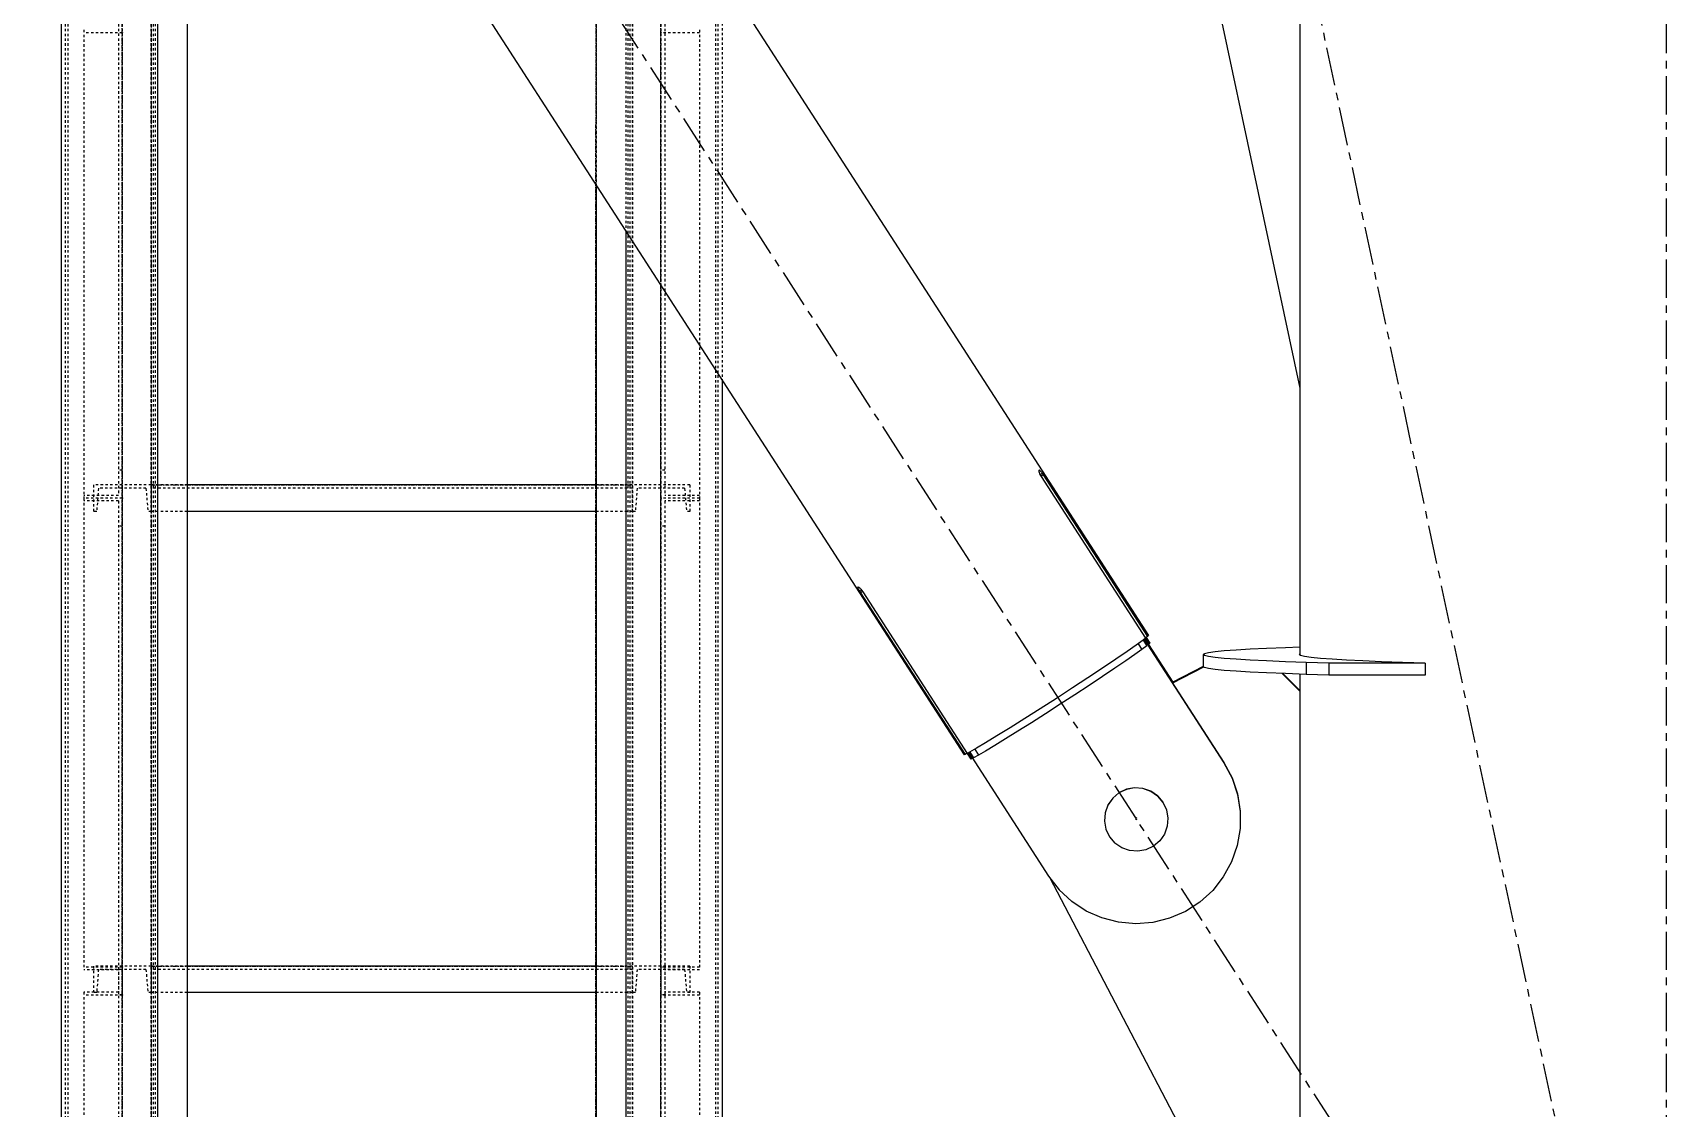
# Model space of a CAD drawing. Header units: millimetres. Extents: x 5143 to 30813, y 232 to 21408.
# Drawn here: x 12030.4 to 12370, y 9290.6 to 9514.1 of the extents above; entities that cross this region are included whole.
import ezdxf

# ---------------------------------------------------------------- set-up
doc = ezdxf.new("R2010")
doc.units = ezdxf.units.MM
doc.header["$LTSCALE"] = 0.25
for name, pattern in [('CENTER', [50.8, 31.75, -6.35, 6.35, -6.35]), ('XKITLINE00', [0]), ('XKITLINE02', [4, 2, -2]), ('XKITLINE03', [6, 3, -1, 1, -1])]:
    doc.linetypes.add(name, pattern=pattern)

msp = doc.modelspace()

# ---------------------------------------------------------------- linework, layer by layer
at = {"color": 8, "linetype": 'CENTER'}
for p, q in [((12370, 8951.04), (12370, 10620.27)), ((12370, 9180.27), (11840, 10000.27)), ((12370, 9180.27), (12196.44, 9993.5)), ((12259.8, 9350.61), (12259.8, 9350.94))]:
    msp.add_line(p, q, dxfattribs=at)
at = {"color": 8, "linetype": 'XKITLINE00'}
for p, q in [((12293.8, 9961.74), (12293.8, 9384.79)), ((11985.99, 9816.48), (12262.38, 9388.86)), ((11947.61, 9791.69), (12224, 9364.07)), ((12263.9, 9580.28), (12293.8, 9440.21)), ((12239.59, 9423.22), (12239.54, 9423.12)), ((12239.54, 9423.12), (12239.54, 9422.95)), ((12239.54, 9422.95), (12239.59, 9422.72)), ((12239.67, 9423.23), (12239.59, 9423.22)), ((12239.59, 9422.72), (12239.69, 9422.44)), ((12239.78, 9423.14), (12239.68, 9423.23)), ((12239.69, 9422.44), (12239.84, 9422.15)), ((12239.78, 9423.14), (12239.92, 9422.99)), ((12240.27, 9422.51), (12239.81, 9422.21)), ((12239.84, 9422.15), (12240.02, 9421.85)), ((12239.92, 9422.99), (12240.08, 9422.77)), ((12240.46, 9422.22), (12239.98, 9421.9)), ((12240.02, 9421.85), (12261.72, 9388.26)), ((12240.08, 9422.77), (12240.27, 9422.51)), ((12240.27, 9422.51), (12240.46, 9422.22)), ((12240.46, 9422.22), (12262.17, 9388.63)), ((12201.91, 9398.89), (12201.87, 9398.82)), ((12201.87, 9398.81), (12201.92, 9398.7)), ((12202.02, 9398.89), (12201.91, 9398.89)), ((12201.92, 9398.7), (12202.02, 9398.51)), ((12202.16, 9398.81), (12202.02, 9398.89)), ((12202.02, 9398.51), (12202.15, 9398.27)), ((12202.15, 9398.27), (12202.32, 9398)), ((12202.34, 9398.67), (12202.16, 9398.81)), ((12202.71, 9398.25), (12202.32, 9398)), ((12202.32, 9398), (12202.5, 9397.7)), ((12202.34, 9398.67), (12202.54, 9398.46)), ((12202.91, 9397.97), (12202.5, 9397.7)), ((12202.5, 9397.7), (12224.21, 9364.12)), ((12202.54, 9398.46), (12202.75, 9398.2)), ((12202.75, 9398.2), (12202.95, 9397.91)), ((12202.95, 9397.91), (12224.66, 9364.33)), ((12261.23, 9387.87), (12259.81, 9386.85)), ((12260.2, 9387.13), (12260.99, 9385.9)), ((12261.22, 9387.87), (12262, 9386.66)), ((12261.72, 9388.26), (12261.23, 9387.87)), ((12261.44, 9388.04), (12278.02, 9362.38)), ((12261.47, 9388.06), (12278.02, 9362.45)), ((12261.67, 9388.22), (12262.45, 9387.03)), ((12262.17, 9388.63), (12261.69, 9388.32)), ((12261.78, 9388.38), (12262.57, 9387.15)), ((12261.84, 9388.42), (12262.61, 9387.22)), ((12262.38, 9388.86), (12262.17, 9388.63)), ((12262.45, 9387.03), (12262.23, 9386.89)), ((12262.31, 9386.94), (12267.38, 9379.1)), ((12262.35, 9386.96), (12267.41, 9379.12)), ((12262.57, 9387.15), (12262.45, 9387.03)), ((12262.61, 9387.22), (12262.57, 9387.15)), ((12255.53, 9383.9), (12252.79, 9382.06)), ((12257.63, 9383.55), (12255.38, 9382.02)), ((12257.89, 9385.51), (12255.53, 9383.9)), ((12259.52, 9384.86), (12257.63, 9383.55)), ((12259.81, 9386.85), (12257.89, 9385.51)), ((12260.99, 9385.9), (12259.52, 9384.86)), ((12262, 9386.66), (12260.99, 9385.9)), ((12273.97, 9385.05), (12273.7, 9384.86)), ((12273.7, 9384.86), (12273.7, 9382.36)), ((12273.97, 9384.66), (12273.7, 9384.86)), ((12274.8, 9385.25), (12273.97, 9385.05)), ((12274.8, 9384.47), (12273.97, 9384.66)), ((12276.18, 9385.44), (12274.8, 9385.25)), ((12276.18, 9384.27), (12274.8, 9384.47)), ((12278.1, 9385.63), (12276.18, 9385.44)), ((12278.1, 9384.09), (12276.18, 9384.27)), ((12280.54, 9385.81), (12278.1, 9385.63)), ((12280.54, 9383.9), (12278.1, 9384.09)), ((12283.48, 9385.99), (12280.54, 9385.81)), ((12283.48, 9383.73), (12280.54, 9383.9)), ((12286.91, 9386.15), (12283.48, 9385.99)), ((12286.91, 9383.56), (12283.48, 9383.73)), ((12290.8, 9386.31), (12286.91, 9386.15)), ((12290.8, 9383.4), (12286.91, 9383.56)), ((12293.8, 9386.41), (12290.8, 9386.31)), ((12293.8, 9384.93), (12293.7, 9384.86)), ((12293.97, 9384.66), (12293.7, 9384.86)), ((12294.8, 9384.47), (12293.97, 9384.66)), ((12296.18, 9384.27), (12294.8, 9384.47)), ((12298.1, 9384.09), (12296.18, 9384.27)), ((12300.54, 9383.9), (12298.1, 9384.09)), ((12303.48, 9383.73), (12300.54, 9383.9)), ((12306.91, 9383.56), (12303.48, 9383.73)), ((12310.8, 9383.4), (12306.91, 9383.56)), ((12252.79, 9382.06), (12249.75, 9380.05)), ((12252.81, 9380.3), (12250.01, 9378.45)), ((12255.38, 9382.02), (12252.81, 9380.3)), ((12273.7, 9382.38), (12267.29, 9379.06)), ((12273.8, 9382.28), (12267.37, 9378.95)), ((12273.8, 9382.29), (12273.7, 9382.36)), ((12273.8, 9382.29), (12273.8, 9382.28)), ((12273.8, 9382.28), (12273.8, 9382.28)), ((12273.97, 9382.16), (12273.8, 9382.28)), ((12274.8, 9381.97), (12273.97, 9382.16)), ((12276.18, 9381.77), (12274.8, 9381.97)), ((12278.1, 9381.59), (12276.18, 9381.77)), ((12280.54, 9381.41), (12278.1, 9381.59)), ((12283.48, 9381.23), (12280.54, 9381.41)), ((12286.91, 9381.06), (12283.48, 9381.23)), ((12290.8, 9380.91), (12286.91, 9381.06)), ((12293.8, 9377.28), (12290.15, 9380.93)), ((12293.8, 9377.44), (12290.3, 9380.93)), ((12295.12, 9383.26), (12290.8, 9383.4)), ((12295.12, 9380.76), (12290.8, 9380.91)), ((12293.8, 9380.8), (12293.8, 9377.36)), ((12295.12, 9383.26), (12295.12, 9380.76)), ((12299.84, 9383.12), (12295.12, 9383.26)), ((12299.84, 9380.62), (12295.12, 9380.76)), ((12299.84, 9383.12), (12299.84, 9380.62)), ((12319.84, 9383.12), (12299.84, 9383.12)), ((12319.84, 9380.62), (12299.84, 9380.62)), ((12315.12, 9383.26), (12310.8, 9383.4)), ((12319.84, 9383.12), (12315.12, 9383.26)), ((12319.84, 9383.12), (12319.84, 9380.62)), ((12246.52, 9377.94), (12243.19, 9375.77)), ((12249.75, 9380.05), (12246.52, 9377.94)), ((12250.01, 9378.45), (12247.05, 9376.51)), ((12293.8, 9377.28), (12293.79, 9282.33)), ((12293.8, 9377.36), (12293.8, 9377.28)), ((12239.86, 9373.63), (12236.63, 9371.58)), ((12243.19, 9375.77), (12239.86, 9373.63)), ((12244, 9374.54), (12240.96, 9372.58)), ((12247.05, 9376.51), (12244, 9374.54)), ((12236.63, 9371.58), (12233.59, 9369.67)), ((12238, 9370.69), (12235.2, 9368.93)), ((12240.96, 9372.58), (12238, 9370.69)), ((12230.85, 9367.97), (12228.49, 9366.53)), ((12232.63, 9367.33), (12230.38, 9365.95)), ((12233.59, 9369.67), (12230.85, 9367.97)), ((12235.2, 9368.93), (12232.63, 9367.33)), ((12224.21, 9364.12), (12224, 9364.07)), ((12224.62, 9364.38), (12224.21, 9364.12)), ((12225.15, 9364.58), (12224.66, 9364.33)), ((12224.66, 9364.33), (12225.4, 9363.19)), ((12224.68, 9364.34), (12225.44, 9363.17)), ((12224.79, 9364.4), (12225.56, 9363.21)), ((12224.98, 9364.49), (12241.57, 9338.84)), ((12226.57, 9365.39), (12225.15, 9364.58)), ((12225.22, 9364.62), (12226, 9363.41)), ((12225.44, 9363.17), (12225.4, 9363.19)), ((12225.56, 9363.21), (12225.44, 9363.17)), ((12225.74, 9363.32), (12225.56, 9363.21)), ((12227.02, 9363.96), (12226, 9363.41)), ((12226.22, 9365.19), (12227.02, 9363.96)), ((12228.49, 9366.53), (12226.57, 9365.39)), ((12228.49, 9364.82), (12227.02, 9363.96)), ((12230.38, 9365.95), (12228.49, 9364.82)), ((12278.02, 9362.45), (12278.02, 9362.38)), ((12278.02, 9362.45), (12279.71, 9359.29)), ((12278.02, 9362.38), (12279.71, 9359.22)), ((12257.77, 9356.89), (12256.21, 9356.15)), ((12257.77, 9356.86), (12256.21, 9356.12)), ((12259.47, 9357.2), (12257.77, 9356.89)), ((12259.47, 9357.17), (12257.77, 9356.86)), ((12261.18, 9357.06), (12259.47, 9357.2)), ((12261.18, 9357.03), (12259.47, 9357.17)), ((12262.81, 9356.48), (12261.18, 9357.06)), ((12262.81, 9356.45), (12261.18, 9357.03)), ((12264.22, 9355.5), (12262.81, 9356.48)), ((12264.22, 9355.47), (12262.81, 9356.45)), ((12279.71, 9359.29), (12279.71, 9359.22)), ((12279.71, 9359.29), (12280.86, 9355.9)), ((12279.71, 9359.22), (12280.86, 9355.82)), ((12253.92, 9353.59), (12253.34, 9351.97)), ((12254.9, 9355.03), (12253.92, 9353.62)), ((12254.9, 9355.01), (12253.92, 9353.59)), ((12256.21, 9356.15), (12254.9, 9355.03)), ((12256.21, 9356.12), (12254.9, 9355.01)), ((12256.21, 9356.15), (12256.21, 9356.12)), ((12264.22, 9355.5), (12265.34, 9354.19)), ((12264.22, 9355.47), (12265.34, 9354.16)), ((12265.34, 9354.19), (12265.34, 9354.16)), ((12265.34, 9354.19), (12266.08, 9352.63)), ((12265.34, 9354.16), (12266.08, 9352.61)), ((12280.86, 9355.9), (12281.43, 9352.36)), ((12280.86, 9355.82), (12281.43, 9352.29)), ((12253.34, 9351.97), (12253.2, 9350.25)), ((12253.2, 9350.25), (12253.51, 9348.56)), ((12266.08, 9352.61), (12266.39, 9350.91)), ((12266.39, 9350.91), (12266.25, 9349.2)), ((12281.43, 9352.29), (12281.41, 9348.7)), ((12253.51, 9348.56), (12254.25, 9347)), ((12254.25, 9347), (12255.37, 9345.69)), ((12265.67, 9347.57), (12264.69, 9346.16)), ((12266.25, 9349.2), (12265.67, 9347.57)), ((12281.41, 9348.7), (12280.8, 9345.17)), ((12256.79, 9344.71), (12255.37, 9345.69)), ((12258.41, 9344.13), (12256.79, 9344.71)), ((12260.13, 9343.99), (12258.41, 9344.13)), ((12261.82, 9344.3), (12260.13, 9343.99)), ((12263.38, 9345.04), (12261.82, 9344.3)), ((12264.69, 9346.16), (12263.38, 9345.04)), ((12280.8, 9345.17), (12279.62, 9341.79)), ((12279.62, 9341.79), (12277.9, 9338.65)), ((12241.57, 9338.84), (12243.76, 9336)), ((12241.75, 9338.61), (12273.79, 9277.33)), ((12246.38, 9333.56), (12243.76, 9336)), ((12277.9, 9338.65), (12275.69, 9335.83)), ((12249.37, 9331.58), (12246.38, 9333.56)), ((12273.04, 9333.42), (12270.03, 9331.48)), ((12275.69, 9335.83), (12273.04, 9333.42)), ((12252.64, 9330.13), (12249.37, 9331.58)), ((12256.11, 9329.23), (12252.64, 9330.13)), ((12259.68, 9328.92), (12256.11, 9329.23)), ((12263.26, 9329.19), (12259.68, 9328.92)), ((12266.74, 9330.06), (12263.26, 9329.19)), ((12270.03, 9331.48), (12266.74, 9330.06))]:
    msp.add_line(p, q, dxfattribs=at)
at = {"color": 7, "linetype": 'XKITLINE00'}
for p, q in [((12036.31, 9590.91), (12036.31, 9203.11)), ((12056.31, 9590.91), (12056.31, 9203.11)), ((12062.5, 9590.95), (12062.5, 9203.11)), ((12147.49, 9482.44), (12147.49, 9203.11)), ((12153.69, 9472.85), (12153.68, 9203.11)), ((12173.69, 9441.91), (12173.68, 9203.11)), ((12147.49, 9420.13), (12062.5, 9420.13)), ((12147.49, 9414.63), (12062.5, 9414.63)), ((12147.49, 9320.13), (12062.5, 9320.13)), ((12147.49, 9314.63), (12062.5, 9314.63))]:
    msp.add_line(p, q, dxfattribs=at)
at = {"color": 3, "linetype": 'XKITLINE02'}
for p, q in [((12037.16, 9590.91), (12037.15, 7919.31)), ((12037.69, 9590.91), (12037.69, 7919.31)), ((12054.92, 9590.91), (12054.92, 7919.31)), ((12055, 9590.95), (12055, 7919.31)), ((12055.46, 9590.91), (12055.45, 7919.31)), ((12055.85, 9590.95), (12055.85, 7919.31)), ((12147.49, 9590.95), (12147.48, 7919.31)), ((12147.49, 9590.95), (12147.48, 7919.31)), ((12154.14, 9590.95), (12154.13, 7919.31)), ((12154.14, 9590.95), (12154.13, 7919.31)), ((12154.54, 9590.91), (12154.53, 7919.31)), ((12154.99, 9590.95), (12154.98, 7919.31)), ((12154.99, 9590.95), (12154.98, 7919.31)), ((12155.07, 9590.91), (12155.07, 7919.31)), ((12172.3, 9590.91), (12172.3, 7919.31)), ((12172.84, 9590.91), (12172.83, 7919.31)), ((12147.49, 9566.62), (12147.49, 9482.44)), ((12153.69, 9557.03), (12153.69, 9472.85)), ((12173.69, 9526.09), (12173.69, 9441.91)), ((12048.21, 9519.94), (12048.21, 9417.96)), ((12049.01, 9519.94), (12049.01, 9417.38)), ((12160.99, 9519.94), (12160.99, 9417.38)), ((12161.79, 9519.94), (12161.79, 9417.96)), ((12041.01, 9514.7), (12041.01, 9417.38)), ((12049.01, 9514.12), (12041.01, 9514.12)), ((12168.99, 9514.12), (12160.99, 9514.12)), ((12168.99, 9514.7), (12168.99, 9417.38)), ((12049.01, 9423.2), (12048.21, 9423.2)), ((12161.79, 9423.2), (12160.99, 9423.2)), ((12048.21, 9417.96), (12041.01, 9417.96)), ((12043.01, 9420.13), (12043.01, 9414.63)), ((12055.01, 9420.13), (12043.01, 9420.13)), ((12043.01, 9420.13), (12043.01, 9414.63)), ((12044.07, 9419.43), (12043.69, 9414.63)), ((12044.07, 9419.43), (12043.69, 9414.63)), ((12053.94, 9419.43), (12044.07, 9419.43)), ((12049.01, 9420.13), (12049.01, 9417.38)), ((12053.94, 9419.43), (12054.33, 9414.63)), ((12053.94, 9419.43), (12054.33, 9414.63)), ((12055.01, 9420.13), (12055.01, 9414.63)), ((12062.5, 9420.13), (12055.01, 9420.13)), ((12055.01, 9420.13), (12055.01, 9414.63)), ((12055.01, 9420.13), (12055.01, 9414.63)), ((12154.99, 9419.43), (12055.01, 9419.43)), ((12154.99, 9420.13), (12147.49, 9420.13)), ((12154.99, 9420.13), (12154.99, 9414.63)), ((12154.99, 9420.13), (12154.99, 9414.63)), ((12166.99, 9420.13), (12154.99, 9420.13)), ((12154.99, 9420.13), (12154.99, 9414.63)), ((12156.05, 9419.43), (12155.67, 9414.63)), ((12156.05, 9419.43), (12155.67, 9414.63)), ((12165.92, 9419.43), (12156.05, 9419.43)), ((12168.99, 9417.96), (12161.79, 9417.96)), ((12165.92, 9419.43), (12166.31, 9414.63)), ((12165.92, 9419.43), (12166.31, 9414.63)), ((12166.99, 9420.13), (12166.99, 9414.63)), ((12166.99, 9420.13), (12166.99, 9414.63)), ((12049.01, 9417.38), (12041.01, 9417.38)), ((12041.01, 9417.38), (12041.01, 9319.35)), ((12049.01, 9417.38), (12041.01, 9417.38)), ((12048.21, 9416.8), (12041.01, 9416.8)), ((12043.69, 9414.63), (12043.01, 9414.63)), ((12048.21, 9416.8), (12048.21, 9314.13)), ((12049.01, 9417.38), (12049.01, 9314.13)), ((12055.01, 9414.63), (12054.33, 9414.63)), ((12062.5, 9414.63), (12055.01, 9414.63)), ((12154.99, 9414.63), (12147.49, 9414.63)), ((12155.67, 9414.63), (12154.99, 9414.63)), ((12168.99, 9417.38), (12160.99, 9417.38)), ((12160.99, 9417.38), (12160.99, 9314.13)), ((12168.99, 9417.38), (12160.99, 9417.38)), ((12161.79, 9416.8), (12161.79, 9314.13)), ((12168.99, 9416.8), (12161.79, 9416.8)), ((12166.99, 9414.63), (12166.31, 9414.63)), ((12168.99, 9417.38), (12168.99, 9319.35)), ((12049.01, 9411.57), (12048.21, 9411.57)), ((12161.79, 9411.57), (12160.99, 9411.57)), ((12049.01, 9319.93), (12041.01, 9319.93)), ((12048.21, 9319.35), (12041.01, 9319.35)), ((12043.01, 9320.13), (12043.01, 9314.63)), ((12055.01, 9320.13), (12043.01, 9320.13)), ((12043.01, 9320.13), (12043.01, 9314.63)), ((12044.07, 9319.43), (12043.69, 9314.63)), ((12044.07, 9319.43), (12043.69, 9314.63)), ((12053.94, 9319.43), (12044.07, 9319.43)), ((12049.01, 9319.94), (12048.21, 9319.94)), ((12048.21, 9319.94), (12048.21, 9217.96)), ((12048.21, 9319.93), (12048.21, 9314.13)), ((12049.01, 9319.94), (12049.01, 9217.38)), ((12053.94, 9319.43), (12054.33, 9314.63)), ((12053.94, 9319.43), (12054.33, 9314.63)), ((12055.01, 9320.13), (12055.01, 9314.63)), ((12062.5, 9320.13), (12055.01, 9320.13)), ((12055.01, 9320.13), (12055.01, 9314.63)), ((12055.01, 9320.13), (12055.01, 9314.63)), ((12154.99, 9319.43), (12055.01, 9319.43)), ((12154.99, 9320.13), (12147.49, 9320.13)), ((12154.99, 9320.13), (12154.99, 9314.63)), ((12154.99, 9320.13), (12154.99, 9314.63)), ((12166.99, 9320.13), (12154.99, 9320.13)), ((12154.99, 9320.13), (12154.99, 9314.63)), ((12156.05, 9319.43), (12155.67, 9314.63)), ((12156.05, 9319.43), (12155.67, 9314.63)), ((12165.92, 9319.43), (12156.05, 9319.43)), ((12160.99, 9319.94), (12160.99, 9217.38)), ((12161.79, 9319.94), (12160.99, 9319.94)), ((12168.99, 9319.93), (12160.99, 9319.93)), ((12161.79, 9319.94), (12161.79, 9217.96)), ((12168.99, 9319.35), (12161.79, 9319.35)), ((12165.92, 9319.43), (12166.31, 9314.63)), ((12165.92, 9319.43), (12166.31, 9314.63)), ((12166.99, 9320.13), (12166.99, 9314.63)), ((12166.99, 9320.13), (12166.99, 9314.63)), ((12048.21, 9314.7), (12041.01, 9314.7)), ((12041.01, 9314.7), (12041.01, 9217.38)), ((12049.01, 9314.12), (12041.01, 9314.12)), ((12043.69, 9314.63), (12043.01, 9314.63)), ((12049.01, 9314.13), (12048.21, 9314.13)), ((12055.01, 9314.63), (12054.33, 9314.63)), ((12062.5, 9314.63), (12055.01, 9314.63)), ((12154.99, 9314.63), (12147.49, 9314.63)), ((12155.67, 9314.63), (12154.99, 9314.63)), ((12161.79, 9314.13), (12160.99, 9314.13)), ((12168.99, 9314.12), (12160.99, 9314.12)), ((12168.99, 9314.7), (12161.79, 9314.7)), ((12166.99, 9314.63), (12166.31, 9314.63)), ((12168.99, 9314.7), (12168.99, 9217.38))]:
    msp.add_line(p, q, dxfattribs=at)
at = {"color": 1, "linetype": 'XKITLINE03'}
for p, q in [((12049, 7919.31), (12049.01, 9590.91)), ((12055, 9590.95), (12055, 7919.31)), ((12147.48, 7919.31), (12147.49, 9590.95)), ((12160.98, 7919.31), (12160.99, 9590.91)), ((12049.01, 9514.12), (12049.01, 9417.38)), ((12160.99, 9417.38), (12160.99, 9514.12)), ((12055.01, 9420.13), (12154.99, 9420.13)), ((12055.01, 9420.13), (12055.01, 9420.13)), ((12154.99, 9420.13), (12154.99, 9420.13)), ((12049.01, 9417.38), (12049.01, 9319.93)), ((12160.99, 9319.93), (12160.99, 9417.38)), ((12055.01, 9320.13), (12154.99, 9320.13)), ((12055.01, 9320.13), (12055.01, 9320.13)), ((12154.99, 9320.13), (12154.99, 9320.13)), ((12049.01, 9314.12), (12049.01, 9217.38)), ((12160.99, 9217.38), (12160.99, 9314.12))]:
    msp.add_line(p, q, dxfattribs=at)
at = {"color": 1, "linetype": 'XKITLINE00'}
for centre in [(12049.01, 9514.12), (12160.99, 9514.12), (12055.01, 9420.13), (12055.01, 9420.13), (12154.99, 9420.13), (12154.99, 9420.13), (12049.01, 9417.38), (12049.01, 9417.38), (12160.99, 9417.38), (12160.99, 9417.38), (12049.01, 9319.93), (12055.01, 9320.13), (12055.01, 9320.13), (12154.99, 9320.13), (12154.99, 9320.13), (12160.99, 9319.93), (12049.01, 9314.12), (12160.99, 9314.12)]:
    msp.add_circle(centre, 0.05, dxfattribs=at)
at = {"color": 8, "linetype": 'XKITLINE00'}
for centre in [(12259.8, 9350.94), (12259.8, 9350.61)]:
    msp.add_circle(centre, 0.05, dxfattribs=at)

doc.saveas('drawing.dxf')
